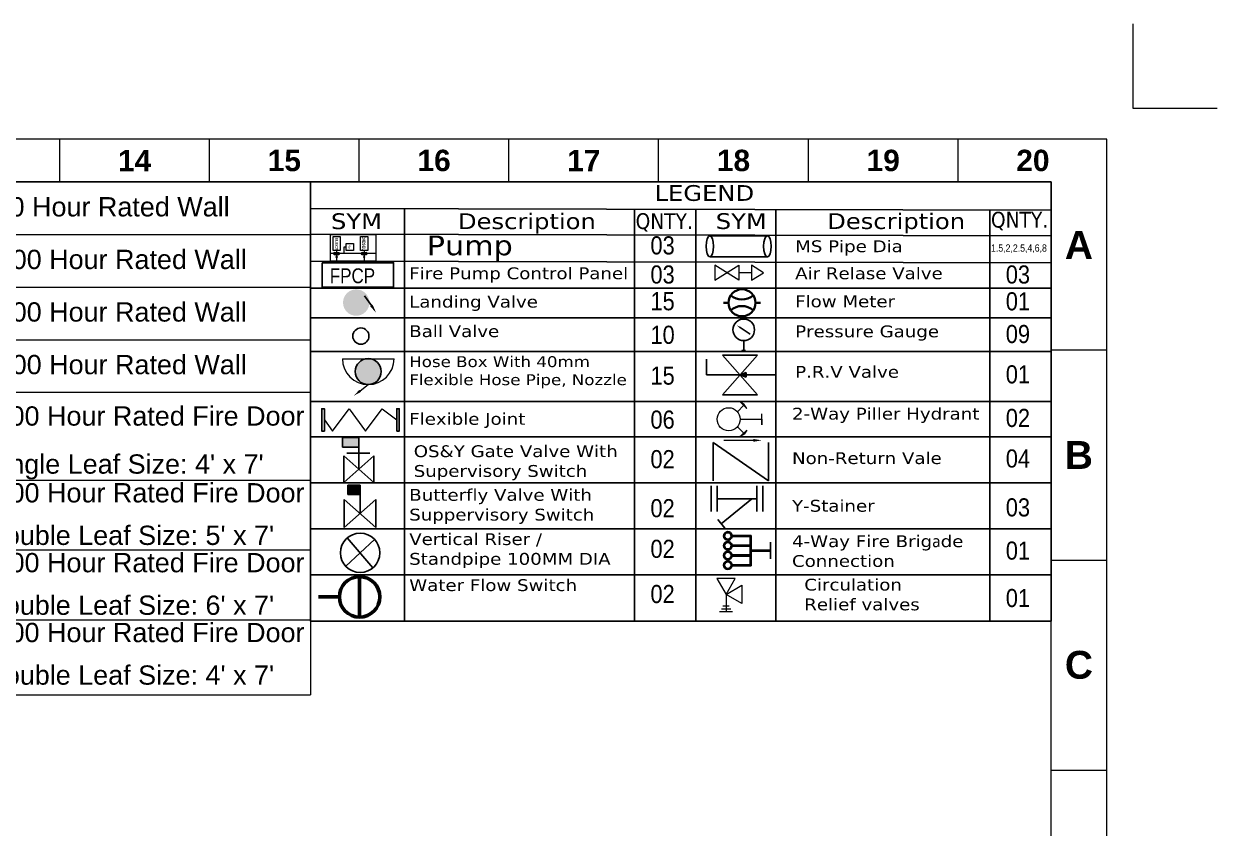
# Model space of a CAD drawing. Header units: inches. Extents: x -98933 to 1585249, y -3352739 to 192771.
# Drawn here: x 9846 to 11624, y 49583 to 50781 of the extents above; entities that cross this region are included whole.
import ezdxf

# ---------------------------------------------------------------- set-up
doc = ezdxf.new("R2010")
doc.units = ezdxf.units.IN
doc.header["$MEASUREMENT"] = 0
doc.linetypes.add('CONTINOUS', pattern=[0])
doc.linetypes.add('DASH', pattern=[0.35, 0.25, -0.1])
doc.layers.get('0').update_dxf_attribs({"lineweight": 0})
doc.layers.get('Defpoints').update_dxf_attribs({"lineweight": 0})
for name, color, linetype in [('8', 7, 'Continuous'), ('bp door', 40, 'Continuous'), ('fire rated wall', 7, 'Continuous'), ('legend', 7, 'Continuous')]:
    doc.layers.add(name, color=color, linetype=linetype)
for name, color, linetype, lineweight in [('DIM', 7, 'Continuous', 0), ('FIRE SCH', 8, 'Continuous', 0), ('FPS- Butterfly Valve', 1, 'Continuous', 25), ('FPS- FBC-2', 1, 'Continuous', 25), ('FPS- Flexible Joint', 1, 'Continuous', 25), ('FPS- Hose Box', 1, 'Continuous', 25), ('FPS- Landing Valve', 1, 'Continuous', 25), ('FPS- Non Ruturn Valve', 1, 'Continuous', 25), ('FPS- OSY Valve', 1, 'Continuous', 25), ('FPS- Pillar Hydrant', 1, 'Continuous', 25), ('FPS- Pressure Gauge', 1, 'Continuous', 25), ('FPS- Pressure Relief Valve', 1, 'Continuous', 25), ('FPS- Riser', 1, 'Continuous', 25), ('FPS- Y-Strainer', 1, 'Continuous', 25), ('Inline', 7, 'Continuous', 0), ('Layer1', 134, 'Continuous', 0), ('OHTDELIVERY', 7, 'Continuous', 0), ('Outline', 7, 'Continuous', 0), ('pipe line', 1, 'Continuous', 25), ('Scale', 7, 'Continuous', 0), ('Scale_Text', 7, 'Continuous', 0), ('Text', 7, 'Continuous', 0), ('Titelblk', 7, 'Continuous', 25), ('TITLE', 7, 'Continuous', 20), ('wall', 7, 'Continuous', 0)]:
    doc.layers.add(name, color=color, linetype=linetype, lineweight=lineweight)
doc.styles.add('legend', font='arial.ttf')
doc.styles.add('new', font='tahoma.ttf', dxfattribs={"width": 1.3})
doc.styles.get("Standard").update_dxf_attribs({"font": 'arialbd.ttf', "height": 24})
doc.styles.add('TX 5', font='ARIALN.TTF')
doc.styles.add('ZIA', font='ARIALN.TTF', dxfattribs={"width": 1.05, "height": 10})

# ---------------------------------------------------------------- blocks, each defined once
blk = doc.blocks.new('PAGE')
at = {"layer": 'Inline', "color": 252, "lineweight": 15}
blk.add_lwpolyline([(178051640.63, 22656441.11), (178051640.63, 22657235.79), (178050505.36, 22657235.79), (178050505.36, 22656441.11)], close=True, dxfattribs=at)
at = {"layer": 'Outline', "color": 252, "lineweight": 15}
for p, q in [((178051662.57, 22657252.66), (178050483.42, 22657252.66)), ((178051662.57, 22656424.24), (178051662.57, 22657252.66))]:
    blk.add_line(p, q, dxfattribs=at)
at = {"layer": 'Scale', "color": 252, "lineweight": 9}
for p, q in [((178051249.99, 22657235.79), (178051249.99, 22657252.66)), ((178051308.99, 22657235.79), (178051308.99, 22657252.66)), ((178051367.98, 22657235.79), (178051367.98, 22657252.66)), ((178051426.98, 22657235.79), (178051426.98, 22657252.66)), ((178051485.98, 22657235.79), (178051485.98, 22657252.66)), ((178051544.98, 22657235.79), (178051544.98, 22657252.66)), ((178051603.97, 22657235.79), (178051603.97, 22657252.66)), ((178051640.63, 22657169.57), (178051662.57, 22657169.57)), ((178051640.63, 22657086.79), (178051662.57, 22657086.79)), ((178051640.63, 22657004.01), (178051662.57, 22657004.01))]:
    blk.add_line(p, q, dxfattribs=at)
at = {"layer": 'Scale_Text', "color": 252, "lineweight": 13, "attachment_point": 5}
for s, insert, char_height, width in [('14', (178051279.49, 22657244.22), 8.435, 2.5102), ('15', (178051338.49, 22657244.22), 8.435, 2.5102), ('16', (178051397.48, 22657244.22), 8.435, 2.5102), ('17', (178051456.48, 22657244.22), 8.435, 2.5102), ('18', (178051515.48, 22657244.22), 8.435, 2.5102), ('19', (178051574.48, 22657244.22), 8.435, 2.5102), ('20', (178051633.47, 22657244.22), 8.435, 2.5102), ('A', (178051651.6, 22657210.97), 10.97, 8.3603), ('B', (178051651.6, 22657128.18), 10.97, 8.3603), ('C', (178051651.6, 22657045.4), 10.97, 8.3603)]:
    blk.add_mtext(s, dxfattribs=dict(at, insert=insert, char_height=char_height, width=width))
blk = doc.blocks.new('Title')
at = {"layer": 'Defpoints', "color": 1, "ltscale": 10}
blk.add_lwpolyline([(-98623, -85271), (-98623, -85371), (-98523, -85371)], dxfattribs=at)
at = {"layer": 'Titelblk', "color": 3, "linetype": 'Continuous', "lineweight": 0, "xscale": 3.014611567961765, "yscale": 3.014611567959946, "zscale": 3.014611567966516}
blk.add_blockref('PAGE', (-536855255.8, -68388224), dxfattribs=at)
blk = doc.blocks.new('gfdf')
at = {"layer": 'fire rated wall'}
h = blk.add_hatch(color=1, dxfattribs=at)
h.dxf.hatch_style = 1
h.paths.add_polyline_path([(9432340, -5613482.8), (9432327.3, -5613470), (9432314.5, -5613482.8)])
h.paths.add_polyline_path([(9432314.5, -5613482.8), (9432327.3, -5613495.5), (9432340, -5613482.8)])
at = {"layer": 'fire rated wall', "color": 1, "elevation": 0}
blk.add_lwpolyline([(9432327.3, -5613495.5), (9432340, -5613482.8), (9432327.3, -5613470), (9432314.5, -5613482.8)], close=True, dxfattribs=at)
blk.add_lwpolyline([(9432284.8, -5613482.8), (9432369.8, -5613482.8)], dxfattribs=at)
blk = doc.blocks.new('bfg')
at = {"layer": 'fire rated wall'}
h = blk.add_hatch(color=1, dxfattribs=at)
h.dxf.hatch_style = 1
h.paths.add_polyline_path([(9432308.7, -5613534.5), (9432321.4, -5613547.3), (9432334.2, -5613534.5)])
h.paths.add_polyline_path([(9432334.2, -5613534.5), (9432321.4, -5613521.8), (9432308.7, -5613534.5)])
h.paths.add_polyline_path([(9432334.2, -5613534.5), (9432359.7, -5613534.5), (9432346.9, -5613521.8)])
h.paths.add_polyline_path([(9432334.2, -5613534.5), (9432346.9, -5613547.3), (9432359.7, -5613534.5)])
at = {"layer": 'fire rated wall', "color": 1, "elevation": 0}
for points in [[(9432321.4, -5613547.3), (9432334.2, -5613534.5), (9432321.4, -5613521.8), (9432308.7, -5613534.5)], [(9432346.9, -5613547.3), (9432359.7, -5613534.5), (9432346.9, -5613521.8), (9432334.2, -5613534.5)]]:
    blk.add_lwpolyline(points, close=True, dxfattribs=at)
blk.add_lwpolyline([(9432291.7, -5613534.5), (9432376.7, -5613534.5)], dxfattribs=at)
blk = doc.blocks.new('gdg')
at = {"layer": 'fire rated wall'}
h = blk.add_hatch(color=1, dxfattribs=at)
h.dxf.hatch_style = 1
h.paths.add_polyline_path([(9432288.4, -5613575.8), (9432298.7, -5613586.1), (9432309, -5613575.8)])
h.paths.add_polyline_path([(9432309, -5613575.8), (9432298.7, -5613565.5), (9432288.4, -5613575.8)])
h.paths.add_polyline_path([(9432309, -5613575.8), (9432329.7, -5613575.8), (9432319.3, -5613565.5)])
h.paths.add_polyline_path([(9432309, -5613575.8), (9432319.3, -5613586.1), (9432329.7, -5613575.8)])
h = blk.add_hatch(color=1, dxfattribs=at)
h.dxf.hatch_style = 1
h.paths.add_polyline_path([(9432329.7, -5613575.8), (9432340, -5613586.1), (9432350.3, -5613575.8)])
h.paths.add_polyline_path([(9432350.3, -5613575.8), (9432340, -5613565.5), (9432329.7, -5613575.8)])
h.paths.add_polyline_path([(9432350.3, -5613575.8), (9432371, -5613575.8), (9432360.7, -5613565.5)])
h.paths.add_polyline_path([(9432350.3, -5613575.8), (9432360.7, -5613586.1), (9432371, -5613575.8)])
at = {"layer": 'fire rated wall', "color": 1, "elevation": 0}
for points in [[(9432298.7, -5613586.1), (9432309, -5613575.8), (9432298.7, -5613565.5), (9432288.4, -5613575.8)], [(9432319.3, -5613586.1), (9432329.7, -5613575.8), (9432319.3, -5613565.5), (9432309, -5613575.8)], [(9432340, -5613586.1), (9432350.3, -5613575.8), (9432340, -5613565.5), (9432329.7, -5613575.8)], [(9432360.7, -5613586.1), (9432371, -5613575.8), (9432360.7, -5613565.5), (9432350.3, -5613575.8)]]:
    blk.add_lwpolyline(points, close=True, dxfattribs=at)
blk.add_lwpolyline([(9432274.6, -5613575.8), (9432382, -5613575.8)], dxfattribs=at)
blk = doc.blocks.new('single door')
at = {"ltscale": 100000}
h = blk.add_hatch(color=1, dxfattribs=at)
h.paths.add_polyline_path([(-35778.42, 23402.04), (-35782.66, 23397.8), (-35778.43, 23393.57), (-35778.42, 23393.59), (-35778.4, 23393.57), (-35774.17, 23397.8)])
h.paths.add_polyline_path([(-35782.66, 23389.34), (-35778.41, 23385.1), (-35774.17, 23389.35), (-35778.4, 23393.57), (-35778.41, 23393.56), (-35778.43, 23393.57)])
at = {"layer": 'bp door', "color": 1}
for points in [[(-35778.41, 23393.56), (-35774.17, 23397.8), (-35778.42, 23402.04), (-35782.66, 23397.8)], [(-35778.41, 23385.1), (-35774.17, 23389.35), (-35778.42, 23393.59), (-35782.66, 23389.34)], [(-35796.82, 23382.41), (-35796.82, 23381.06), (-35773.71, 23381.06), (-35773.71, 23382.41)], [(-35773.71, 23381.74), (-35773.71, 23381.06), (-35775.06, 23381.06), (-35775.06, 23379.94), (-35770.56, 23379.94), (-35770.56, 23381.74)]]:
    blk.add_lwpolyline(points, close=True, dxfattribs=at)
at = {"layer": 'bp door', "color": 1, "linetype": 'DASH'}
blk.add_arc((-35773.97, 23383.34), 22.86, 89.32844, 182.32063, dxfattribs=at)
blk = doc.blocks.new('ghfghfghf')
at = {"ltscale": 100000}
h = blk.add_hatch(color=1, dxfattribs=at)
h.paths.add_polyline_path([(8152.2, 16179.1), (8147.2, 16184.1), (8142.3, 16179.2), (8142.3, 16179.1), (8142.3, 16179.1), (8147.2, 16174.2)])
h.paths.add_polyline_path([(8137.3, 16184.1), (8132.4, 16179.1), (8137.3, 16174.2), (8142.3, 16179.1), (8142.2, 16179.1), (8142.3, 16179.2)])
h = blk.add_hatch(color=1, dxfattribs=at)
h.paths.add_polyline_path([(8162.1, 16179.1), (8157.1, 16184.1), (8152.2, 16179.2), (8152.2, 16179.1), (8152.2, 16179.1), (8157.1, 16174.2)])
h.paths.add_polyline_path([(8147.2, 16184.1), (8142.3, 16179.1), (8147.2, 16174.2), (8152.2, 16179.1), (8152.2, 16179.1), (8152.2, 16179.2)])
at = {"layer": 'bp door', "color": 1}
for points in [[(8117.4, 16220.9), (8114.2, 16220.9), (8114.2, 16166.9), (8117.4, 16166.9)], [(8132.4, 16179.1), (8137.3, 16174.2), (8142.3, 16179.1), (8137.3, 16184.1)], [(8142.2, 16179.1), (8147.2, 16174.2), (8152.2, 16179.1), (8147.2, 16184.1)], [(8142.3, 16179.1), (8147.2, 16174.2), (8152.2, 16179.1), (8147.2, 16184.1)], [(8152.2, 16179.1), (8157.1, 16174.2), (8162.1, 16179.1), (8157.1, 16184.1)], [(8115.8, 16166.9), (8114.2, 16166.9), (8114.2, 16170.1), (8111.6, 16170.1), (8111.6, 16159.5), (8115.8, 16159.5)]]:
    blk.add_lwpolyline(points, close=True, dxfattribs=at)
at = {"layer": 'bp door', "color": 1, "linetype": 'DASH'}
blk.add_arc((8119.6, 16167.5), 53.5, 359.3284, 92.3206, dxfattribs=at)
at = {"layer": 'legend', "lineweight": 9}
for p, q in [((8045.7, 16910.2), (8724.9, 16910.2)), ((8045.7, 16910.2), (8045.7, 16145.8)), ((8234.5, 16910.2), (8234.5, 16145.8)), ((8724.9, 16910.2), (8724.9, 16145.8)), ((8045.7, 16831.8), (8724.9, 16831.8)), ((8045.7, 16753.5), (8724.9, 16753.5)), ((8045.7, 16675.1), (8724.9, 16675.1)), ((8045.7, 16596.8), (8724.9, 16596.8)), ((8045.7, 16465.9), (8724.9, 16465.9)), ((8045.7, 16361.8), (8724.9, 16361.8)), ((8045.7, 16361.8), (8724.9, 16361.8)), ((8045.7, 16257.7), (8724.9, 16257.7)), ((8045.7, 16145.8), (8724.9, 16145.8))]:
    blk.add_line(p, q, dxfattribs=at)
at = {"layer": 'fire rated wall'}
for name, p, xscale, yscale, zscale in [('gfdf', (-15896353.3, 9482147.7), 1.686168369313236, 1.686168369313236, 1.686168369313236), ('bfg', (-15896353.3, 9482147.7), 1.686168369313236, 1.686168369313236, 1.686168369313236), ('bfg', (-12187865.4, 7275001.3), 1.292997314696549, 1.292997314696549, 1.292997314696549), ('bfg', (-12187832.5, 7275001.3), 1.292997314696549, 1.292997314696549, 1.292997314696549), ('gdg', (-15896353.3, 9482069.3), 1.686168369313236, 1.686168369313236, 1.686168369313236)]:
    blk.add_blockref(name, p, dxfattribs=dict(at, xscale=xscale, yscale=yscale, zscale=zscale))
at = {"layer": 'wall', "color": 4, "ltscale": 100000, "yscale": 2.337885828237631}
for p, xscale, zscale, rotation in [((-46548, -67128.8), 2.337885828237631, 2.337885828233579, 270), ((-46591.9, -67244.8), 2.337885828237631, 2.337885828233579, 270), ((62850.2, -67244.8), -2.337885828237631, 2.337885828232837, 90), ((-46591.9, -67349), 2.337885828237631, 2.337885828233579, 270), ((62850.2, -67349), -2.337885828237631, 2.337885828232837, 90)]:
    blk.add_blockref('single door', p, dxfattribs=dict(at, xscale=xscale, zscale=zscale, rotation=rotation))
at = {"layer": 'legend', "style": 'legend'}
for s, p in [('1:0 Hour Rated Wall', (8243.2, 16858.8)), ('2:00 Hour Rated Wall', (8246.4, 16780.4)), ('3:00 Hour Rated Wall', (8246.4, 16702.1)), ('4:00 Hour Rated Wall', (8246.4, 16623.7)), ('2:00 Hour Rated Fire Door', (8243.2, 16547.1)), ("Single Leaf Size: 4' x 7'", (8240.6, 16475.5)), ('2:00 Hour Rated Fire Door', (8243.2, 16432.7)), ("Double Leaf Size: 5' x 7'", (8240.6, 16369.3)), ('2:00 Hour Rated Fire Door', (8243.2, 16328.6)), ("Double Leaf Size: 6' x 7'", (8240.6, 16265.2)), ('3:00 Hour Rated Fire Door', (8243.2, 16224.5)), ("Double Leaf Size: 4' x 7'", (8240.6, 16161.1))]:
    blk.add_text(s, height=28.724, dxfattribs=at).set_placement(p)
blk = doc.blocks.new('FPS- Pressure Relief Valve')
at = {"layer": 'FPS- Pressure Relief Valve', "ltscale": 15}
h = blk.add_hatch(color=256, dxfattribs=at)
h.paths.add_polyline_path([(-4331.85, -12011.46), (-4331.85, -12012.27), (-4334.03, -12011.46)])
h.paths.add_polyline_path([(-4331.85, -12010.65), (-4331.85, -12011.46), (-4334.03, -12011.46)])
for p, q in [((-4327.84, -12004.47), (-4340.22, -12004.47)), ((-4327.84, -12004.47), (-4340.22, -12018.46)), ((-4340.22, -12004.47), (-4327.84, -12018.46)), ((-4345.87, -12011.46), (-4345.87, -12005.91)), ((-4334.03, -12011.46), (-4345.87, -12011.46)), ((-4334.03, -12011.46), (-4331.85, -12010.65)), ((-4334.03, -12011.46), (-4321.57, -12011.46)), ((-4334.03, -12011.46), (-4331.85, -12012.27)), ((-4334.03, -12011.46), (-4331.85, -12012.27)), ((-4331.85, -12010.65), (-4331.85, -12012.27)), ((-4321.57, -12011.46), (-4325.71, -12011.46)), ((-4340.22, -12018.46), (-4327.84, -12018.46))]:
    blk.add_line(p, q, dxfattribs=at)
blk = doc.blocks.new('FPS- Pressure Gauge')
at = {"layer": 'FPS- Pressure Gauge', "color": 7}
blk.add_lwpolyline([(-4336.3, -11954.31), (-4331.7, -11957.45)], dxfattribs=at)
at = {"layer": 'FPS- Pressure Gauge', "color": 1}
for points in [[(-4334.6, -11960.37), (-4334.6, -11965.05)], [(-4334.6, -11965.05), (-4335.45, -11965.05), (-4333.83, -11965.05)]]:
    blk.add_lwpolyline(points, dxfattribs=at)
blk.add_circle((-4334.6, -11955.37), 5.01, dxfattribs=at)
at = {"layer": 'FPS- Pressure Gauge', "color": 7}
blk.add_solid([(-4336.49, -11954.57), (-4337.91, -11953.21), (-4336.12, -11954.04)], dxfattribs=at)
blk = doc.blocks.new('FPS- Non Ruturn Valve')
at = {"layer": 'FPS- Non Ruturn Valve', "color": 1, "ltscale": 2}
for p, q in [((-4341.32, -11946.47), (-4341.32, -11935.64)), ((-4325.74, -11946.47), (-4341.32, -11935.64)), ((-4325.74, -11935.64), (-4325.74, -11946.47))]:
    blk.add_line(p, q, dxfattribs=at)
at = {"layer": 'FPS- Non Ruturn Valve', "color": 7, "lineweight": 5}
blk.add_lwpolyline([(-4330.01, -11935.05), (-4338.35, -11935.05)], dxfattribs=at)
blk.add_solid([(-4330.01, -11934.65), (-4327.64, -11935.05), (-4330.01, -11935.44)], dxfattribs=at)
blk = doc.blocks.new('FPS- Y-Strainer')
at = {"layer": 'FPS- Y-Strainer', "color": 1, "linetype": 'Continuous'}
for p, q in [((-4339.07, -11925.71), (-4328.32, -11916.87)), ((-4327.1, -11918.41), (-4329.53, -11915.33)), ((-4343.02, -11921.2), (-4343.02, -11930.22)), ((-4340.9, -11921.2), (-4340.9, -11930.22)), ((-4326.91, -11921.2), (-4326.91, -11930.22)), ((-4324.8, -11921.2), (-4324.8, -11930.22)), ((-4340.9, -11925.71), (-4326.91, -11925.71))]:
    blk.add_line(p, q, dxfattribs=at)
blk = doc.blocks.new('FLOW MITER')
at = {"color": 1, "lineweight": 30}
for p, q in [((-163218.73, -135017.19), (-163219.31, -135017.19)), ((-163215.04, -135017.19), (-163215.63, -135017.19))]:
    blk.add_line(p, q, dxfattribs=at)
blk.add_circle((-163217.18, -135017.19), 1.55, dxfattribs=at)
for centre, start, end in [((-163217.18, -135014.83), 229.3985, 310.6015), ((-163217.18, -135019.55), 49.3985, 130.6015)]:
    blk.add_arc(centre, 1.99, start, end, dxfattribs=at)
blk = doc.blocks.new('FPS- Pillar Hydrant')
at = {"layer": 'FPS- Pillar Hydrant', "lineweight": 0}
for p, q in [((-4332.11, -11785.13), (-4334.44, -11787.46)), ((-4332.24, -11785.1), (-4333.39, -11783.95)), ((-4333.39, -11783.95), (-4331.04, -11786.3)), ((-4333.39, -11783.95), (-4331.04, -11786.3)), ((-4331.95, -11784.81), (-4333.39, -11783.95)), ((-4331.04, -11786.3), (-4331.95, -11784.81)), ((-4333.42, -11790.19), (-4325.55, -11790.19)), ((-4325.55, -11792.25), (-4325.55, -11788.24)), ((-4325.55, -11790.19), (-4325.55, -11792.25)), ((-4332.11, -11795.24), (-4334.44, -11792.92)), ((-4333.39, -11796.43), (-4331.04, -11794.08)), ((-4333.39, -11796.43), (-4331.04, -11794.08)), ((-4332.24, -11795.27), (-4333.39, -11796.43)), ((-4331.04, -11794.08), (-4331.95, -11795.56)), ((-4331.95, -11795.56), (-4333.39, -11796.43))]:
    blk.add_line(p, q, dxfattribs=at)
blk.add_circle((-4337.58, -11790.19), 4.16, dxfattribs=at)
blk = doc.blocks.new('A$C3D6C2CD6')
at = {"layer": 'pipe line', "color": 1, "lineweight": 0}
for p, q in [((133, 872), (0, 657)), ((266, 657), (133, 872)), ((0, 657), (266, 657)), ((133, 657), (133, 431)), ((266, 0), (0, 431)), ((266, 431), (0, 0)), ((0, 431), (266, 431)), ((0, 0), (266, 0))]:
    blk.add_line(p, q, dxfattribs=at)
blk = doc.blocks.new('FPS- Hose Box')
at = {"layer": 'FPS- Hose Box'}
blk.add_hatch(color=1, dxfattribs=at).paths.add_polyline_path([(-4357.16, -12025.03, -1), (-4357.15, -12009.48, -1)])
at = {"layer": 'FPS- Hose Box', "color": 1, "lineweight": 0}
blk.add_line((-4349.44, -12001.7), (-4349.45, -12032.6), dxfattribs=at)
blk.add_line((-4349.44, -12001.7), (-4349.45, -12032.6), dxfattribs=at)
at = {"layer": 'FPS- Hose Box', "color": 1, "lineweight": 0, "ltscale": 10}
blk.add_lwpolyline([(-4368.62, -12012.36), (-4364.89, -12017.15)], dxfattribs=at)
at = {"layer": 'FPS- Hose Box', "color": 1}
blk.add_circle((-4357.12, -12017.15), 7.77, dxfattribs=at)
at = {"layer": 'FPS- Hose Box', "color": 1, "lineweight": 0}
blk.add_arc((-4349.44, -12017.15), 15.45, 89.98105, 269.98105, dxfattribs=at)
at = {"layer": 'FPS- Hose Box', "color": 1, "lineweight": 0, "ltscale": 10}
blk.add_solid([(-4368, -12011.87), (-4371.56, -12008.59), (-4369.25, -12012.85)], dxfattribs=at)
blk = doc.blocks.new('FPS- Butterfly Valve')
at = {"layer": 'FPS- Butterfly Valve'}
h = blk.add_hatch(color=5, dxfattribs=at)
h.dxf.hatch_style = 1
h.paths.add_polyline_path([(-4333.69, -11862.12), (-4333.69, -11865.64), (-4338.21, -11865.64), (-4338.21, -11862.12)])
at = {"layer": 'FPS- Butterfly Valve', "color": 4}
for p, q in [((-4338.21, -11865.64), (-4338.21, -11862.12)), ((-4338.21, -11862.12), (-4333.69, -11862.12)), ((-4333.69, -11865.64), (-4338.21, -11865.64)), ((-4333.69, -11862.12), (-4333.69, -11865.64))]:
    blk.add_line(p, q, dxfattribs=at)
at = {"layer": 'FPS- Butterfly Valve', "color": 1, "ltscale": 2}
for p, q in [((-4333.69, -11872.71), (-4333.69, -11862.12)), ((-4339.63, -11867.44), (-4339.63, -11877.97)), ((-4339.63, -11867.44), (-4327.75, -11877.97)), ((-4339.63, -11877.97), (-4327.75, -11867.44)), ((-4327.75, -11877.97), (-4327.75, -11867.44))]:
    blk.add_line(p, q, dxfattribs=at)
blk = doc.blocks.new('FPS- OSY Valve')
at = {"lineweight": -2}
h = blk.add_hatch(color=5, dxfattribs=at)
h.dxf.hatch_style = 1
h.paths.add_polyline_path([(-4338.77, -11843.67), (-4338.77, -11846.83), (-4333.36, -11846.83), (-4333.36, -11843.67)])
blk.add_lwpolyline([(-4333.36, -11843.67), (-4338.77, -11843.67), (-4338.77, -11846.83), (-4333.36, -11846.83)], close=True, dxfattribs=at)
at = {"layer": 'FPS- OSY Valve', "color": 1, "ltscale": 2}
for p, q in [((-4333.36, -11854.08), (-4333.36, -11843.66)), ((-4338.34, -11858.48), (-4338.34, -11849.67)), ((-4328.38, -11849.67), (-4338.34, -11858.48)), ((-4328.38, -11858.48), (-4338.34, -11849.67)), ((-4329.73, -11848.86), (-4337.38, -11848.86)), ((-4328.38, -11849.67), (-4328.38, -11858.48))]:
    blk.add_line(p, q, dxfattribs=at)
blk = doc.blocks.new('FPS- Landing Valve')
at = {"layer": 'FPS- Landing Valve'}
blk.add_hatch(color=256, dxfattribs=at).paths.add_polyline_path([(-4327.92, -11820.59, -1), (-4339.41, -11820.59, -1)])
blk.add_line((-4327.05, -11821.85), (-4330, -11817.59), dxfattribs=at)
blk.add_solid([(-4326.52, -11821.51), (-4324.99, -11825.03), (-4327.58, -11822.19)], dxfattribs=at)
blk = doc.blocks.new('FPS- Flexible Joint')
at = {"layer": 'FPS- Flexible Joint', "color": 1}
for points in [[(-4344.79, -11808.38), (-4344.79, -11801.69), (-4345.57, -11801.69), (-4345.57, -11808.38)], [(-4323.19, -11808.38), (-4323.19, -11801.69), (-4322.41, -11801.69), (-4322.41, -11808.38)]]:
    blk.add_lwpolyline(points, close=True, dxfattribs=at)
at = {"layer": 'FPS- Flexible Joint', "color": 1, "lineweight": 5}
blk.add_lwpolyline([(-4344.79, -11805.04), (-4342.33, -11808.38), (-4337.41, -11801.69), (-4332.48, -11808.38), (-4327.56, -11801.69), (-4323.19, -11805.04)], dxfattribs=at)
blk = doc.blocks.new('FPS- FBC-2')
at = {"lineweight": -2, "true_color": 0xed1f24}
h = blk.add_hatch(color=240, dxfattribs=at)
h.dxf.hatch_style = 1
h.paths.add_polyline_path([(-4334.74, -11771.09), (-4339.69, -11771.09, 16.474806), (-4339.69, -11771.36), (-4335.01, -11771.36), (-4335.01, -11773.64), (-4339.69, -11773.64, 16.474806), (-4339.69, -11773.91), (-4335.01, -11773.91), (-4335.01, -11776.2), (-4339.69, -11776.2, 16.474806), (-4339.69, -11776.47), (-4335.01, -11776.47), (-4335.01, -11778.75), (-4339.69, -11778.75, 16.474806), (-4339.69, -11779.02), (-4334.74, -11779.02), (-4334.74, -11775.19), (-4329.62, -11775.19), (-4329.62, -11775.05), (-4329.62, -11774.92), (-4334.74, -11774.92)])
h.paths.add_polyline_path([(-4339.95, -11771.22, -1), (-4341.65, -11771.22, -1)], flags=16)
h.paths.add_polyline_path([(-4339.95, -11773.78, -1), (-4341.65, -11773.78, -1)], flags=16)
h.paths.add_polyline_path([(-4339.95, -11776.33, -1), (-4341.65, -11776.33, -1)], flags=16)
h.paths.add_polyline_path([(-4339.95, -11778.88, -1), (-4341.65, -11778.88, -1)], flags=16)
at = {"layer": 'FPS- FBC-2', "color": 1}
for p, q in [((-4339.69, -11771.09), (-4334.74, -11771.09)), ((-4339.69, -11771.36), (-4335.01, -11771.36)), ((-4335.01, -11773.64), (-4335.01, -11771.36)), ((-4334.74, -11774.92), (-4334.74, -11771.09)), ((-4339.69, -11773.64), (-4335.01, -11773.64)), ((-4339.69, -11773.91), (-4335.01, -11773.91)), ((-4335.01, -11776.2), (-4335.01, -11773.91)), ((-4334.74, -11774.92), (-4329.62, -11774.92)), ((-4334.74, -11775.19), (-4329.62, -11775.19)), ((-4334.74, -11779.02), (-4334.74, -11775.19)), ((-4329.62, -11777.12), (-4329.62, -11772.86)), ((-4329.62, -11775.05), (-4329.62, -11777.24)), ((-4339.69, -11776.2), (-4335.01, -11776.2)), ((-4339.69, -11776.47), (-4335.01, -11776.47)), ((-4339.69, -11778.75), (-4335.01, -11778.75)), ((-4335.01, -11778.75), (-4335.01, -11776.47)), ((-4339.69, -11779.02), (-4334.74, -11779.02))]:
    blk.add_line(p, q, dxfattribs=at)
for centre in [(-4340.8, -11771.22), (-4340.8, -11773.78), (-4340.8, -11776.33), (-4340.8, -11778.88)]:
    blk.add_circle(centre, 0.849, dxfattribs=at)
for centre in [(-4340.8, -11771.22), (-4340.8, -11773.78), (-4340.8, -11776.33), (-4340.8, -11778.88)]:
    blk.add_arc(centre, 1.12, 6.947, 353.053, dxfattribs=at)
blk = doc.blocks.new('FPS- Riser')
at = {"layer": 'FPS- Riser'}
for p, q in [((-4330.01, -11756.75), (-4337.56, -11763.74)), ((-4337.14, -11756.34), (-4330.43, -11764.15))]:
    blk.add_line(p, q, dxfattribs=at)
blk.add_circle((-4333.78, -11760.24), 5.15, dxfattribs=at)
blk = doc.blocks.new('ball.v')
at = {"color": 7, "linetype": 'ByBlock', "lineweight": 13, "const_width": 1}
for points in [[(387146, 646537), (387146, 646995), (387395, 646995)], [(386990, 646713), (386687, 646713)], [(386990, 646537), (386990, 646888)], [(387302, 646537), (387302, 646888)], [(387302, 646713), (387601, 646713)]]:
    blk.add_lwpolyline(points, dxfattribs=at)
at = {"color": 7, "linetype": 'CONTINOUS'}
blk.add_circle((387146, 646713), 156, dxfattribs=at)
blk = doc.blocks.new('FPS- Fire Pump-2')
at = {"layer": 'OHTDELIVERY'}
for p, q in [((-4383.48, -11919.58), (-4383.48, -11900.37)), ((-4383.48, -11900.37), (-4350.35, -11900.37)), ((-4350.35, -11919.58), (-4350.35, -11900.37)), ((-4350.35, -11914.19), (-4383.48, -11914.19)), ((-4380.47, -11913.41), (-4377.44, -11913.41)), ((-4380.28, -11914.96), (-4377.64, -11914.96)), ((-4378.96, -11912.01), (-4378.96, -11916.36)), ((-4371.96, -11909.46), (-4373.84, -11909.46)), ((-4373.84, -11909.46), (-4373.84, -11914.19)), ((-4360.55, -11913.41), (-4357.53, -11913.41)), ((-4360.36, -11914.96), (-4357.72, -11914.96)), ((-4359.04, -11912.01), (-4359.04, -11916.36)), ((-4359.04, -11912.01), (-4359.04, -11916.36)), ((-4383.48, -11919.58), (-4350.35, -11919.58)), ((-4378.42, -11916.36), (-4379.49, -11916.36)), ((-4379.49, -11916.36), (-4378.42, -11917.11)), ((-4378.42, -11916.36), (-4379.49, -11917.11)), ((-4378.42, -11917.11), (-4379.49, -11917.11)), ((-4378.96, -11917.11), (-4378.96, -11919.58)), ((-4358.51, -11916.36), (-4359.57, -11916.36)), ((-4359.57, -11916.36), (-4358.51, -11917.11)), ((-4358.51, -11916.36), (-4359.57, -11917.11)), ((-4358.51, -11917.11), (-4359.57, -11917.11)), ((-4359.04, -11917.11), (-4359.04, -11919.58))]:
    blk.add_line(p, q, dxfattribs=at)
for points in [[(-4381.56, -11901.82), (-4376.35, -11901.82), (-4376.35, -11912.01), (-4381.56, -11912.01)], [(-4371.96, -11906.92), (-4366.74, -11906.92), (-4366.74, -11912.01), (-4371.96, -11912.01)], [(-4361.65, -11901.82), (-4356.43, -11901.82), (-4356.43, -11912.01), (-4361.65, -11912.01)]]:
    blk.add_lwpolyline(points, close=True, dxfattribs=at)
for centre in [(-4378.96, -11914.19), (-4359.04, -11914.19)]:
    blk.add_circle(centre, 0.777, dxfattribs=at)
for centre, start, end in [((-4380.37, -11914.19), 97.21694, 277.21694), ((-4377.54, -11914.19), 262.78306, 82.78306), ((-4360.46, -11914.19), 97.21694, 277.21694), ((-4357.62, -11914.19), 262.78306, 82.78306)]:
    blk.add_arc(centre, 0.783, start, end, dxfattribs=at)
at = {"layer": 'OHTDELIVERY', "char_height": 2, "attachment_point": 1}
for s, insert, rotation in [('ELECT', (-4377.98, -11902.67), 270), ('DIESEL', (-4358.27, -11901.97), 270), ('J', (-4368.76, -11910.48), 180)]:
    blk.add_mtext_dynamic_manual_height_columns(s, width=1.5931, gutter_width=35, heights=[0], dxfattribs=dict(at, insert=insert, rotation=rotation))
blk = doc.blocks.new('sswy')
at = {"color": 1, "lineweight": 50}
for p, q in [((-252678.3, 148551), (-252678.3, 148476.4)), ((-252715.6, 148513.7), (-252753.9, 148513.7))]:
    blk.add_line(p, q, dxfattribs=at)
blk.add_circle((-252678.3, 148513.7), 37.3, dxfattribs=at)
blk = doc.blocks.new('P.R.V')
at = {"layer": 'FIRE SCH', "color": 1}
for p, q in [((145871.8, 36731.9), (145941.7, 36731.9)), ((145881.8, 36717.1), (145931.7, 36717.1)), ((145889.9, 36702.4), (145923.5, 36702.4)), ((145906.7, 36638.4), (145906.7, 36731.9)), ((145857.5, 36553.1), (145956, 36553.1))]:
    blk.add_line(p, q, dxfattribs=at)
blk.add_lwpolyline([(145821.4, 36589.2), (145821.4, 36687.7), (145906.7, 36638.4)], close=True, dxfattribs=at)
blk.add_lwpolyline([(145956, 36553.1), (145906.7, 36638.4), (145857.5, 36553.1)], dxfattribs=at)

msp = doc.modelspace()

# ---------------------------------------------------------------- linework, layer by layer
at = {"layer": '8', "color": 7, "lineweight": -3}
for p, q in [((10273.16, 49891.23), (10273.16, 50545.42)), ((10273.16, 50545.42), (11376.36, 50545.42)), ((11376.36, 50545.42, 36.52), (11376.36, 49891.23, -13.17)), ((10272.96, 50505.72), (11376.36, 50503.19, 33.31)), ((10413.43, 50505.4, 53.59), (10413.43, 49891.23, 2.22)), ((10755.64, 50504.62, 53.51), (10755.64, 49891.23, 2.22)), ((10847.03, 50504.41, 37.58), (10847.03, 49891.23, -13.69)), ((10966.45, 50504.13, 53.47), (10966.45, 49891.23, 2.22)), ((11284.97, 50503.4, 53.27), (11284.97, 49891.23, 2.79)), ((10273.16, 50467.49), (11376.36, 50465.18, 30.42)), ((10273.16, 50427.22), (11376.36, 50425.15, 27.38)), ((10273.16, 50386.96), (10736.27, 50386.96)), ((10273.16, 50386.96), (11376.36, 50386.96)), ((10273.05, 50342.84), (11376.36, 50342.84)), ((10273.16, 50292.97), (11376.36, 50292.97)), ((10273.16, 50218.46), (11376.36, 50218.46)), ((10273.16, 50165.57), (11376.36, 50165.57)), ((10273.16, 50096.99), (11376.36, 50096.99)), ((10273.16, 50028.4), (11376.36, 50028.4)), ((10273.16, 49959.82), (11376.36, 49959.82)), ((10273.16, 49891.23, -13.69), (11376.36, 49891.23, -13.69))]:
    msp.add_line(p, q, dxfattribs=at)
at = {"layer": '8', "color": 1, "lineweight": -3}
for p, q in [((10868.09, 50465.37), (10953.81, 50465.34)), ((10868.83, 50433.78), (10954.13, 50433.78))]:
    msp.add_line(p, q, dxfattribs=at)
at = {"layer": '8', "color": 7, "lineweight": -3}
msp.add_lwpolyline([(10290.42, 50425.09), (10396.93, 50425.09), (10396.93, 50388.43), (10290.42, 50388.43)], close=True, dxfattribs=at)
at = {"layer": '8', "color": 1, "lineweight": -3}
for centre in [(10868.09, 50449.57), (10953.81, 50449.55)]:
    msp.add_ellipse(centre, major_axis=(0, -15.79), ratio=0.3570771, dxfattribs=at)

# ---------------------------------------------------------------- block references
at = {"layer": '8', "color": 7, "xscale": 2.058613885892555, "yscale": 2.058613885899831, "zscale": 2.058613885913999}
msp.add_blockref('FPS- Fire Pump-2', (19326.68, 74965.48), dxfattribs=at)
at = {"layer": '8', "color": 7, "lineweight": -3}
for name, p, xscale, yscale, zscale, rotation in [('A$C3D6C2CD6', (10875.54, 50421.23), 0.08303970185079379, 0.08303970185079379, 0.08303970165260828, 270), ('FPS- Hose Box', (-19585.65, 61120.16), 2.491842761141015, 2.491842761912267, 2.491842762923981, 90), ('FPS- Y-Strainer', (-7377.46, -244.96), 4.219321185097215, 4.219321186392335, 4.219321188105239, 180)]:
    msp.add_blockref(name, p, dxfattribs=dict(at, xscale=xscale, yscale=yscale, zscale=zscale, rotation=rotation))
for name, p, xscale, yscale, zscale in [('FPS- Landing Valve', (25165.14, 90799.51), 3.420623530109879, 3.420623531172168, 3.420623532560854), ('FLOW MITER', (2132210.16, 1805151.11), 12.9967579999502, 12.9967579999502, 12.99675799976096), ('FPS- Pressure Gauge', (24812.2, 88645.35), 3.205271586484741, 3.20527158745972, 3.205271588770138), ('FPS- Pressure Relief Valve', (29136.86, 100764.52), 4.20486707019154, 4.204867071457556, 4.204867073193063), ('FPS- Pillar Hydrant', (28773.99, 98786.45), 4.121610641799634, 4.121610640788276, 4.121610642531844), ('FPS- Flexible Joint', (31947.01, 109023.54), 4.983685522296582, 4.983685523831809, 4.983685525841766), ('FPS- OSY Valve', (29846.2, 103463.32), 4.500194323714823, 4.500194325089979, 4.5001943269146), ('FPS- Non Ruturn Valve', (33861.45, 113359.59), 5.295259075224749, 5.295259076854563, 5.295259079002332), ('FPS- Butterfly Valve', (27576.69, 97254.4), 3.975747805350693, 3.975747806558502, 3.97574780818137), ('FPS- Riser', (35036.4, 116990.1), 5.69692883870448, 5.696928840443434, 5.696928842756452), ('FPS- FBC-2', (35624.2, 117077.81), 5.69692883870448, 5.696928840443434, 5.696928842756452)]:
    msp.add_blockref(name, p, dxfattribs=dict(at, xscale=xscale, yscale=yscale, zscale=zscale))
at = {"layer": '8', "color": 7, "linetype": 'Continuous', "lineweight": 9, "xscale": -0.07740423335053492, "yscale": 0.07740423310315236, "zscale": 0.07740423325583892}
msp.add_blockref('ball.v', (40315.01, 257.43), dxfattribs=at)
at = {"layer": '8', "color": 7, "lineweight": -2, "xscale": 0.807212761224946, "yscale": 0.807212761224946, "zscale": 0.8072127612219757}
msp.add_blockref('sswy', (214311.48, -69954.97), dxfattribs=at)
at = {"layer": 'DIM', "linetype": 'ByBlock', "lineweight": 5, "xscale": 0.2772595416463446, "yscale": 0.277259541573585, "zscale": 0.2772595416491748, "rotation": 180}
msp.add_blockref('P.R.V', (51346.29, 60089.23, 13932881.35), dxfattribs=at)
at = {"layer": 'Layer1', "color": 1}
msp.add_blockref('ghfghfghf', (1548.3, 33635.27), dxfattribs=at)
at = {"layer": 'TITLE', "xscale": 1.253909077960998, "yscale": 1.253909077960998, "zscale": 1.253909067584736}
msp.add_blockref('Title', (135162.64, 157703.06), dxfattribs=at)

# ---------------------------------------------------------------- texts
at = {"layer": '8', "color": 7, "lineweight": -3, "style": 'TX 5'}
msp.add_text('FPCP', height=22.112, dxfattribs=at).set_placement((10301.92, 50394.56, 132.83))
at = {"layer": '8', "color": 7, "ltscale": 100000, "attachment_point": 1, "style": 'new'}
for s, insert, char_height, width in [('{\\C256;LEGEND}', (10785.74, 50540.74, 7.76), 23.517, 242.0562), ('{\\W1;\\C256;QNTY.}', (11286.87, 50500.95, 77.28), 23.517, 83.0639), ('{\\C256;SYM}', (10303.71, 50498.71, 7.76), 23.517, 242.0562), ('{\\C256;Description}', (10492.87, 50498.71, 7.76), 23.517, 242.0562), ('{\\W1;\\C256;QNTY.}', (10757.54, 50498.87, 77.28), 23.517, 83.0639), ('{\\C256;SYM}', (10876.94, 50498.87, 61.37), 23.517, 83.0639), ('{\\C256;Description}', (11042.91, 50498.87, 61.37), 23.517, 242.0562), ('{\\C256;Pump}', (10446.35, 50465.64, 53.62), 29.3963, 142.8133), ('{\\C256;MS Pipe Dia}', (10995.23, 50458.44, 56.24), 17.6378, 334.3874), ('{\\C256;Fire Pump Control Panel}', (10420.3, 50418.17, 53.62), 17.6378, 334.3874), ('{\\C256;Air Relase Valve}', (10995.23, 50418.17, 7.76), 17.6378, 334.3874), ('{\\C256;Landing Valve}', (10420.3, 50375.85, 53.62), 17.6378, 334.3874), ('{\\C256;Flow Meter}', (10995.23, 50376.34, 7.76), 17.6378, 334.3874), ('{\\C256;Ball Valve}', (10420.3, 50331.9, 10.64), 17.6378, 334.3874), ('{\\C256;Pressure Gauge}', (10995.23, 50331.63, 7.76), 17.6378, 334.3874), ('{\\C256;Hose Box With 40mm Flexible Hose Pipe, Nozzle}', (10420.3, 50285.81, 10.64), 16.168, 333.5086), ('{\\C256;P.R.V Valve}', (10995.23, 50271.33, 7.76), 17.6378, 334.3874), ('{\\C256;Flexible Joint}', (10420.3, 50201.21, 10.64), 17.6378, 334.3874), ('{\\C256;2-Way Piller Hydrant}', (10990.56, 50208.99, 10.64), 17.6378, 334.3874), ('{\\C256;OS&Y Gate Valve With Supervisory Switch}', (10427.02, 50153.06, 10.64), 17.6378, 334.3874), ('{\\C256;Non-Return Vale}', (10990.56, 50142.79, 10.64), 17.6378, 334.3874), ('{\\C256;Butterfly Valve With Suppervisory Switch}', (10420.3, 50087.99, 10.64), 17.6378, 334.3874), ('{\\C256;Y-Stainer}', (10990.56, 50071.76, 10.64), 17.6378, 287.0317), ('{\\C256;Vertical Riser / Standpipe 100MM DIA}', (10420.3, 50022.1, 10.64), 17.6378, 334.3874), ('{\\C256;4-Way Fire Brig\\W1;a\\W1.3;de Connection}', (10990.56, 50018.93, 10.64), 17.6378, 334.3874), ('{\\C256;Water Flow Switch}', (10420.3, 49953.52, 12.86), 17.6378, 334.3874), ('\\pi-8,l8,t8;Circulation \\PRelief valves', (11008.75, 49954.25, 2100776.45), 17.6378, 334.3874)]:
    msp.add_mtext(s, dxfattribs=dict(at, insert=insert, char_height=char_height, width=width))
at = {"layer": 'Text', "lineweight": -2, "ltscale": 10, "attachment_point": 1, "style": 'ZIA'}
for s, insert, char_height, width in [('{\\C6;03}', (10779.64, 50464.42, 5.13), 26.997, 44.5965), ('{\\C6;1.5,2,2.5,4,6,8}', (11287.01, 50452.37, 2.81), 10.8051, 93.8313), ('{\\C6;03}', (10779.64, 50421.03, 5.13), 26.997, 44.5965), ('{\\C6;03}', (11308.97, 50421.06, -9.11), 26.997, 44.5965), ('{\\C6;15}', (10779.64, 50381.22, 5.13), 26.997, 44.5965), ('{\\C6;01}', (11308.97, 50381.11, -9.11), 26.997, 44.5965), ('{\\C6;10}', (10779.64, 50331.2, 5.13), 26.997, 44.5965), ('{\\C6;09}', (11308.97, 50332.37, -9.11), 26.997, 44.5965), ('{\\C6;15}', (10779.64, 50270.39, 5.13), 26.997, 44.5965), ('{\\C6;01}', (11308.97, 50272.32, -9.11), 26.997, 44.5965), ('{\\C6;06}', (10779.64, 50204.84, 5.13), 26.997, 44.5965), ('{\\C6;02}', (11308.97, 50207.34, -9.11), 26.997, 44.5965), ('{\\C6;02}', (10779.64, 50145.92, 5.13), 26.997, 44.5965), ('{\\C6;04}', (11308.97, 50146.87, -9.11), 26.997, 44.5965), ('{\\C6;03}', (11308.97, 50074.06, -9.11), 26.997, 44.5965), ('{\\C6;02}', (10779.64, 50072.88, 5.13), 26.997, 44.5965), ('{\\C6;02}', (10779.64, 50012.3, 5.13), 26.997, 44.5965), ('{\\C6;01}', (11308.97, 50009.68, -9.11), 26.997, 44.5965), ('{\\C6;02}', (10779.64, 49945.01, 5.13), 26.997, 44.5965), ('{\\C6;01}', (11308.97, 49939.01, -9.11), 26.997, 44.5965)]:
    msp.add_mtext(s, dxfattribs=dict(at, insert=insert, char_height=char_height, width=width))

doc.saveas('drawing.dxf')
